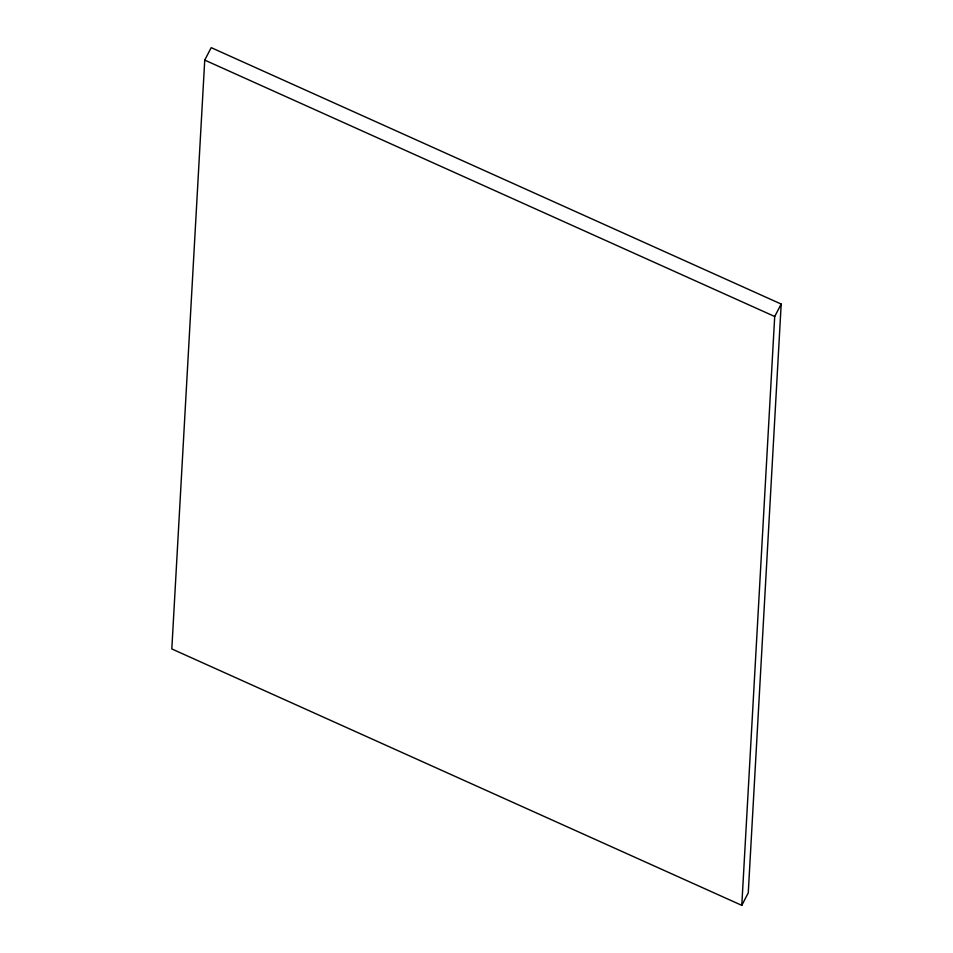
<?xml version="1.0" encoding="UTF-8"?>
<svg xmlns="http://www.w3.org/2000/svg" width="953" height="953" viewBox="0 0 953 953"><rect width="100%" height="100%" fill="white"/><g stroke="black" fill="none" stroke-linecap="round" stroke-linejoin="round"><path stroke-width="1.43" d="M204.74 60.099L171.814 648.933L741.791 905.35L748.26 892.901L781.186 304.067L211.209 47.65L204.74 60.099L774.706 316.503L741.791 905.35M774.706 316.503L781.186 304.067"/></g></svg>
